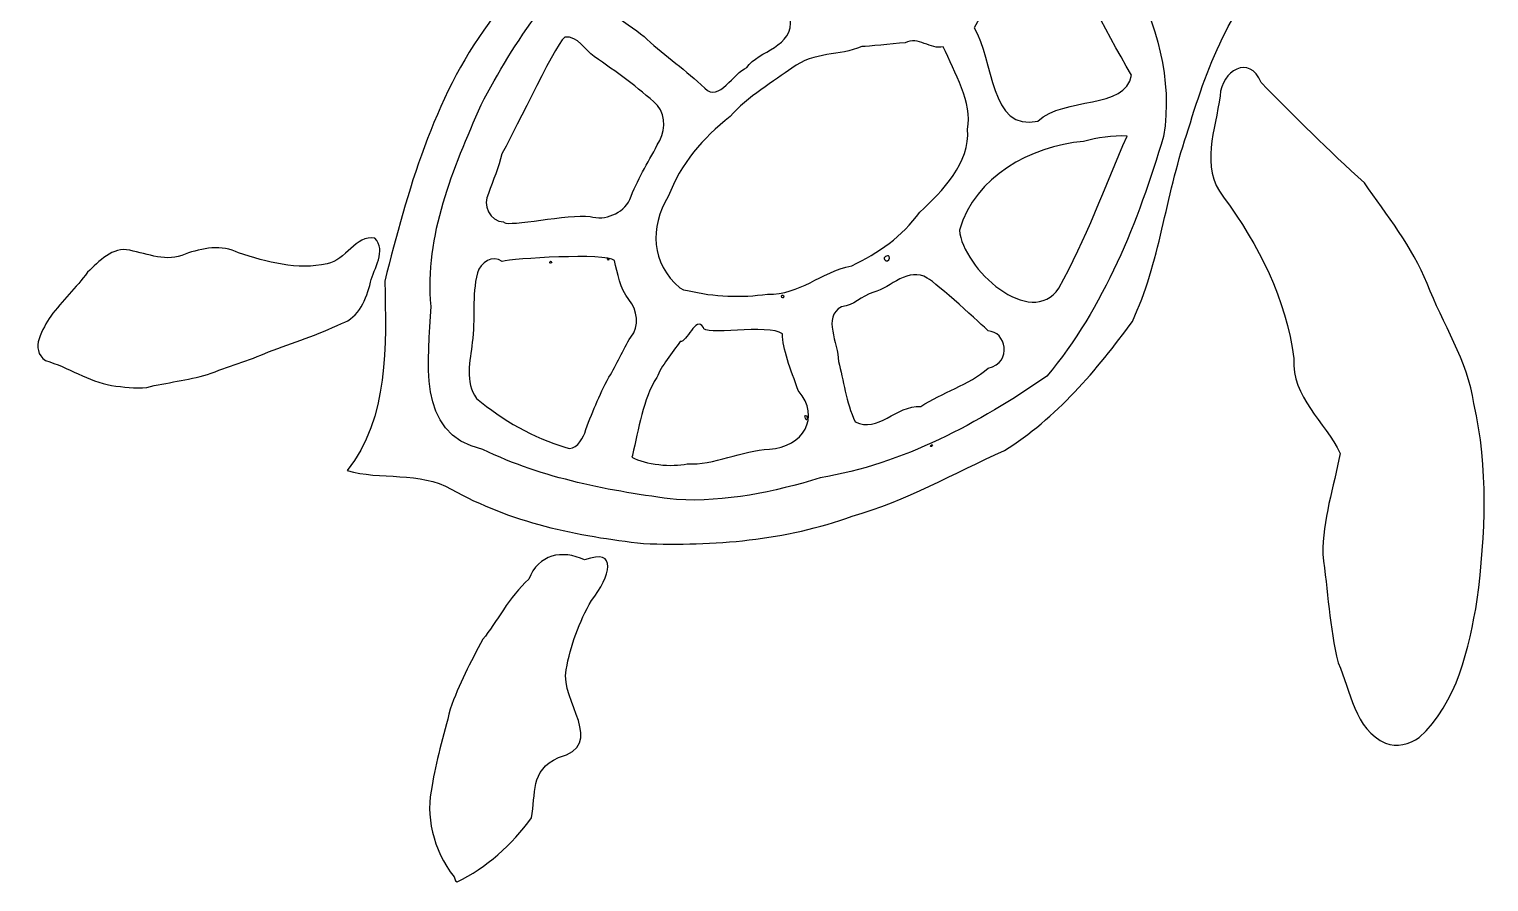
# Model space of a CAD drawing. Header units: centimetres. Extents: x -3.6 to 7.9, y -5.7 to 6.6.
# Drawn here: x -3.59 to 7.47, y -5.69 to 0.77 of the extents above; entities that cross this region are included whole.
import ezdxf

# ---------------------------------------------------------------- set-up
doc = ezdxf.new("R2010")
doc.units = ezdxf.units.CM
doc.header["$MEASUREMENT"] = 0
doc.layers.add('Layer 1', color=7, linetype='Continuous')

msp = doc.modelspace()

# ---------------------------------------------------------------- linework, layer by layer
at = {"layer": 'Layer 1'}
for points, knots in [([(-1.18297, -2.57541), (-0.8654, -2.17972), (-0.88855, -1.62103), (-0.89766, -1.14025), (-0.89766, -1.14025), (-0.72568, -0.45924), (-0.53274, 0.23948), (-0.10962, 0.81429), (-0.10962, 0.81429), (0.15115, 1.21817), (0.50587, 1.55107), (0.88922, 1.83798), (0.88922, 1.83798), (1.22622, 2.03589), (1.5878, 2.25285), (1.97665, 2.26365), (1.97665, 2.26365), (2.34181, 2.3249), (2.73158, 2.44974), (3.11551, 2.37509), (3.11551, 2.37509), (3.55422, 2.33172), (3.97982, 2.09327), (4.40999, 1.98097), (4.40999, 1.98097), (4.8096, 1.94843), (5.17984, 2.17793), (5.49539, 2.29556), (5.49539, 2.29556), (6.01082, 2.33255), (6.23652, 1.7058), (5.91392, 1.33114), (5.91392, 1.33114), (5.50273, 0.9717), (5.32946, 0.4672), (5.17608, -0.03461), (5.17608, -0.03461), (5.01693, -0.49935), (4.97417, -1.00175), (4.76568, -1.44551), (4.76568, -1.44551), (4.50236, -1.8107), (4.18432, -2.1819), (3.79586, -2.42366), (3.79586, -2.42366), (3.41369, -2.59641), (3.04938, -2.80506), (2.64302, -2.92163), (2.64302, -2.92163), (2.14075, -3.10309), (1.59225, -3.14944), (1.06219, -3.12728), (1.06219, -3.12728), (0.56809, -3.07358), (0.04786, -2.96796), (-0.39424, -2.71535), (-0.39424, -2.71535), (-0.62884, -2.58046), (-0.93525, -2.64788), (-1.18297, -2.57541)], [0, 0, 0, 0, 0.0625, 0.0625, 0.0625, 0.0625, 0.125, 0.125, 0.125, 0.125, 0.1875, 0.1875, 0.1875, 0.1875, 0.25, 0.25, 0.25, 0.25, 0.3125, 0.3125, 0.3125, 0.3125, 0.375, 0.375, 0.375, 0.375, 0.4375, 0.4375, 0.4375, 0.4375, 0.5, 0.5, 0.5, 0.5, 0.5625, 0.5625, 0.5625, 0.5625, 0.625, 0.625, 0.625, 0.625, 0.6875, 0.6875, 0.6875, 0.6875, 0.75, 0.75, 0.75, 0.75, 0.8125, 0.8125, 0.8125, 0.8125, 0.875, 0.875, 0.875, 0.875, 1, 1, 1, 1]), ([(3.72046, 2.01609), (3.09994, 2.20619), (2.4095, 2.20857), (1.80388, 1.96539), (1.80388, 1.96539), (1.43915, 1.9259), (1.10157, 1.75776), (0.82757, 1.50991), (0.82757, 1.50991), (0.41247, 1.14716), (0.08368, 0.68172), (-0.16794, 0.19381), (-0.16794, 0.19381), (-0.3806, -0.28824), (-0.59693, -0.79252), (-0.54683, -1.33171), (-0.54683, -1.33171), (-0.56235, -1.72548), (-0.67504, -2.299), (-0.15408, -2.41622), (-0.15408, -2.41622), (0.30085, -2.63657), (0.81275, -2.73252), (1.3119, -2.79522), (1.3119, -2.79522), (1.68451, -2.81495), (2.04828, -2.73863), (2.40076, -2.63062), (2.40076, -2.63062), (3.028, -2.52563), (3.60279, -2.21667), (4.11758, -1.86075), (4.11758, -1.86075), (4.55321, -1.34016), (4.80913, -0.6905), (5.00159, -0.04567), (5.00159, -0.04567), (5.07507, 0.39129), (4.94438, 0.80732), (4.7553, 1.19298), (4.7553, 1.19298), (4.53713, 1.60309), (4.15046, 1.86427), (3.72046, 2.01609)], [0, 0, 0, 0, 0.08333333, 0.08333333, 0.08333333, 0.08333333, 0.16666667, 0.16666667, 0.16666667, 0.16666667, 0.25, 0.25, 0.25, 0.25, 0.33333333, 0.33333333, 0.33333333, 0.33333333, 0.41666667, 0.41666667, 0.41666667, 0.41666667, 0.5, 0.5, 0.5, 0.5, 0.58333333, 0.58333333, 0.58333333, 0.58333333, 0.66666667, 0.66666667, 0.66666667, 0.66666667, 0.75, 0.75, 0.75, 0.75, 0.83333333, 0.83333333, 0.83333333, 0.83333333, 1, 1, 1, 1]), ([(1.52691, 0.3209), (1.38197, 0.45576), (1.22973, 0.564), (1.08762, 0.69113), (1.08762, 0.69113), (0.988, 0.79607), (0.64664, 0.95067), (0.78022, 1.07745), (0.78022, 1.07745), (0.91665, 1.2114), (1.13178, 1.33289), (1.29403, 1.47556), (1.29403, 1.47556), (1.40494, 1.51741), (1.59206, 1.64706), (1.75682, 1.68873), (1.75682, 1.68873), (1.91197, 1.74361), (1.93007, 1.7502), (2.04612, 1.74698), (2.04612, 1.74698), (2.07359, 1.59404), (2.10597, 1.48137), (2.13958, 1.32405), (2.13958, 1.32405), (2.13845, 1.17375), (2.20709, 1.00884), (2.17392, 0.85388), (2.17392, 0.85388), (2.20529, 0.62581), (1.9308, 0.60961), (1.84564, 0.47716), (1.84564, 0.47716), (1.74536, 0.44043), (1.63121, 0.21047), (1.52691, 0.3209)], [0, 0, 0, 0, 0.1, 0.1, 0.1, 0.1, 0.2, 0.2, 0.2, 0.2, 0.3, 0.3, 0.3, 0.3, 0.4, 0.4, 0.4, 0.4, 0.5, 0.5, 0.5, 0.5, 0.6, 0.6, 0.6, 0.6, 0.7, 0.7, 0.7, 0.7, 0.8, 0.8, 0.8, 0.8, 1, 1, 1, 1]), ([(4.07134, 1.49479), (4.37474, 1.18942), (4.54498, 0.78486), (4.75836, 0.41854), (4.75836, 0.41854), (4.71695, 0.15817), (4.24794, 0.25886), (4.0492, 0.07137), (4.0492, 0.07137), (3.68602, -0.01308), (3.71222, 0.53941), (3.56805, 0.77701), (3.56805, 0.77701), (3.70238, 1.02006), (3.81814, 1.34245), (4.07134, 1.49479)], [0, 0, 0, 0, 0.2, 0.2, 0.2, 0.2, 0.4, 0.4, 0.4, 0.4, 0.6, 0.6, 0.6, 0.6, 1, 1, 1, 1]), ([(0.00146, -0.69148), (-0.10075, -0.69206), (-0.16323, -0.55934), (-0.11182, -0.47567), (-0.11182, -0.47567), (-0.0798, -0.37533), (-0.03098, -0.28008), (-0.01222, -0.17574), (-0.01222, -0.17574), (0.04175, -0.10115), (0.38049, 0.63393), (0.46546, 0.70786), (0.46546, 0.70786), (0.56729, 0.71689), (0.61608, 0.61043), (0.68877, 0.56026), (0.68877, 0.56026), (0.85472, 0.4458), (1.0208, 0.3288), (1.16825, 0.19095), (1.16825, 0.19095), (1.2371, 0.10518), (1.22709, -0.02197), (1.16656, -0.10933), (1.16656, -0.10933), (1.09463, -0.24597), (1.01075, -0.37733), (0.95855, -0.52339), (0.95855, -0.52339), (0.90407, -0.63048), (0.77201, -0.68292), (0.65752, -0.65174), (0.65752, -0.65174), (0.48906, -0.62987), (0.04586, -0.731), (0.00575, -0.69537), (0.00575, -0.69537), (0.00575, -0.69537), (0.00254, -0.69246), (0.00254, -0.69246), (0.00254, -0.69246), (0.00254, -0.69246), (0.00146, -0.69148), (0.00146, -0.69148)], [0, 0, 0, 0, 0.08333333, 0.08333333, 0.08333333, 0.08333333, 0.16666667, 0.16666667, 0.16666667, 0.16666667, 0.25, 0.25, 0.25, 0.25, 0.33333333, 0.33333333, 0.33333333, 0.33333333, 0.41666667, 0.41666667, 0.41666667, 0.41666667, 0.5, 0.5, 0.5, 0.5, 0.58333333, 0.58333333, 0.58333333, 0.58333333, 0.66666667, 0.66666667, 0.66666667, 0.66666667, 0.75, 0.75, 0.75, 0.75, 0.83333333, 0.83333333, 0.83333333, 0.83333333, 1, 1, 1, 1]), ([(1.3369, -1.19121), (1.11775, -1.0033), (1.10694, -0.7333), (1.24958, -0.50015), (1.24958, -0.50015), (1.3436, -0.25132), (1.51075, -0.05687), (1.718, 0.10654), (1.718, 0.10654), (1.84663, 0.25134), (2.05584, 0.38074), (2.18697, 0.47221), (2.18697, 0.47221), (2.35942, 0.60375), (2.54312, 0.5598), (2.71602, 0.63641), (2.71602, 0.63641), (2.76953, 0.63498), (2.93437, 0.65869), (3.04376, 0.66324), (3.04376, 0.66324), (3.14313, 0.72193), (3.23683, 0.60673), (3.33288, 0.63527), (3.33288, 0.63527), (3.41726, 0.43831), (3.55929, 0.20969), (3.51689, 0.01102), (3.51689, 0.01102), (3.53998, -0.24495), (3.32363, -0.45956), (3.15557, -0.61714), (3.15557, -0.61714), (3.02, -0.80585), (2.84301, -0.92523), (2.63991, -1.02428), (2.63991, -1.02428), (2.39658, -1.07277), (2.25232, -1.24565), (2.00153, -1.23885), (2.00153, -1.23885), (1.80207, -1.26609), (1.6013, -1.26243), (1.39521, -1.21023), (1.39521, -1.21023), (1.39521, -1.21023), (1.3653, -1.20518), (1.3653, -1.20518), (1.3653, -1.20518), (1.3653, -1.20518), (1.3369, -1.19121), (1.3369, -1.19121), (1.3369, -1.19121), (1.3369, -1.19121), (1.3369, -1.19121), (1.3369, -1.19121)], [0, 0, 0, 0, 0.06666667, 0.06666667, 0.06666667, 0.06666667, 0.13333333, 0.13333333, 0.13333333, 0.13333333, 0.2, 0.2, 0.2, 0.2, 0.26666667, 0.26666667, 0.26666667, 0.26666667, 0.33333333, 0.33333333, 0.33333333, 0.33333333, 0.4, 0.4, 0.4, 0.4, 0.46666667, 0.46666667, 0.46666667, 0.46666667, 0.53333333, 0.53333333, 0.53333333, 0.53333333, 0.6, 0.6, 0.6, 0.6, 0.66666667, 0.66666667, 0.66666667, 0.66666667, 0.73333333, 0.73333333, 0.73333333, 0.73333333, 0.8, 0.8, 0.8, 0.8, 0.86666667, 0.86666667, 0.86666667, 0.86666667, 1, 1, 1, 1]), ([(6.68389, -4.64047), (6.44785, -4.53466), (6.42079, -4.24264), (6.32546, -4.03168), (6.32546, -4.03168), (6.25715, -3.76272), (6.24642, -3.48273), (6.20769, -3.20936), (6.20769, -3.20936), (6.20728, -2.94853), (6.29125, -2.69867), (6.33981, -2.44493), (6.33981, -2.44493), (6.22553, -2.20312), (5.97139, -2.02018), (5.98964, -1.72613), (5.98964, -1.72613), (5.93031, -1.27774), (5.72393, -0.86355), (5.45595, -0.5043), (5.45595, -0.5043), (5.27396, -0.27181), (5.39676, 0.00803), (5.4304, 0.26317), (5.4304, 0.26317), (5.4405, 0.45012), (5.65458, 0.58227), (5.74079, 0.3627), (5.74079, 0.3627), (5.99782, 0.10574), (6.25212, -0.15351), (6.52337, -0.39549), (6.52337, -0.39549), (6.69224, -0.63922), (6.88752, -0.88051), (6.99951, -1.15931), (6.99951, -1.15931), (7.1149, -1.46341), (7.30704, -1.74027), (7.35323, -2.06813), (7.35323, -2.06813), (7.46617, -2.55383), (7.44024, -3.06077), (7.37917, -3.55208), (7.37917, -3.55208), (7.31379, -3.92348), (7.23003, -4.33187), (6.93899, -4.59695), (6.93899, -4.59695), (6.8662, -4.64657), (6.76893, -4.67676), (6.68389, -4.64047)], [0, 0, 0, 0, 0.07142857, 0.07142857, 0.07142857, 0.07142857, 0.14285714, 0.14285714, 0.14285714, 0.14285714, 0.21428571, 0.21428571, 0.21428571, 0.21428571, 0.28571429, 0.28571429, 0.28571429, 0.28571429, 0.35714286, 0.35714286, 0.35714286, 0.35714286, 0.42857143, 0.42857143, 0.42857143, 0.42857143, 0.5, 0.5, 0.5, 0.5, 0.57142857, 0.57142857, 0.57142857, 0.57142857, 0.64285714, 0.64285714, 0.64285714, 0.64285714, 0.71428571, 0.71428571, 0.71428571, 0.71428571, 0.78571429, 0.78571429, 0.78571429, 0.78571429, 0.85714286, 0.85714286, 0.85714286, 0.85714286, 1, 1, 1, 1]), ([(4.72547, -0.04187), (4.55887, -0.42685), (4.41359, -0.82475), (4.20906, -1.19292), (4.20906, -1.19292), (3.99751, -1.51035), (3.47922, -1.04622), (3.45501, -0.75333), (3.45501, -0.75333), (3.57751, -0.34441), (3.989, -0.12421), (4.39455, -0.08168), (4.39455, -0.08168), (4.50261, -0.0554), (4.61375, -0.03541), (4.72547, -0.04187)], [0, 0, 0, 0, 0.2, 0.2, 0.2, 0.2, 0.4, 0.4, 0.4, 0.4, 0.6, 0.6, 0.6, 0.6, 1, 1, 1, 1]), ([(-2.96746, -1.9308), (-3.14485, -1.89917), (-3.29628, -1.79079), (-3.46808, -1.74261), (-3.46808, -1.74261), (-3.59207, -1.65684), (-3.48863, -1.49921), (-3.42812, -1.4057), (-3.42812, -1.4057), (-3.34311, -1.2884), (-3.23499, -1.18996), (-3.14972, -1.07286), (-3.14972, -1.07286), (-3.06494, -0.99162), (-2.95887, -0.87646), (-2.82986, -0.90689), (-2.82986, -0.90689), (-2.69286, -0.93367), (-2.54751, -1.00042), (-2.41048, -0.93536), (-2.41048, -0.93536), (-2.28127, -0.89108), (-2.13313, -0.86002), (-2.00552, -0.9263), (-2.00552, -0.9263), (-1.7915, -0.99712), (-1.55988, -1.05885), (-1.33455, -1.00943), (-1.33455, -1.00943), (-1.19425, -0.98473), (-1.11877, -0.78785), (-0.97285, -0.8151), (-0.97285, -0.8151), (-0.88231, -0.91025), (-0.98207, -1.04314), (-1.00586, -1.14892), (-1.00586, -1.14892), (-1.03868, -1.27343), (-1.09012, -1.41794), (-1.22605, -1.46063), (-1.22605, -1.46063), (-1.40507, -1.54596), (-1.59338, -1.60889), (-1.77929, -1.67618), (-1.77929, -1.67618), (-1.9293, -1.74423), (-2.08853, -1.78738), (-2.24084, -1.84829), (-2.24084, -1.84829), (-2.39207, -1.89057), (-2.54917, -1.90876), (-2.70153, -1.94502), (-2.70153, -1.94502), (-2.79033, -1.95355), (-2.87956, -1.94335), (-2.96746, -1.9308)], [0, 0, 0, 0, 0.06666667, 0.06666667, 0.06666667, 0.06666667, 0.13333333, 0.13333333, 0.13333333, 0.13333333, 0.2, 0.2, 0.2, 0.2, 0.26666667, 0.26666667, 0.26666667, 0.26666667, 0.33333333, 0.33333333, 0.33333333, 0.33333333, 0.4, 0.4, 0.4, 0.4, 0.46666667, 0.46666667, 0.46666667, 0.46666667, 0.53333333, 0.53333333, 0.53333333, 0.53333333, 0.6, 0.6, 0.6, 0.6, 0.66666667, 0.66666667, 0.66666667, 0.66666667, 0.73333333, 0.73333333, 0.73333333, 0.73333333, 0.8, 0.8, 0.8, 0.8, 0.86666667, 0.86666667, 0.86666667, 0.86666667, 1, 1, 1, 1]), ([(0.47435, -2.40148), (0.22635, -2.32528), (-0.00475, -2.19625), (-0.20218, -2.02821), (-0.20218, -2.02821), (-0.29347, -1.90503), (-0.25134, -1.74424), (-0.23513, -1.60481), (-0.23513, -1.60481), (-0.21113, -1.4299), (-0.23945, -1.24963), (-0.19677, -1.07725), (-0.19677, -1.07725), (-0.17423, -1.00239), (-0.07999, -0.93413), (-0.00848, -0.99203), (-0.00848, -0.99203), (0.06642, -0.96908), (0.77982, -0.92521), (0.84198, -0.98309), (0.84198, -0.98309), (0.86643, -1.08395), (0.88319, -1.194), (0.95016, -1.28026), (0.95016, -1.28026), (1.0155, -1.35733), (1.03713, -1.48372), (0.9655, -1.56391), (0.9655, -1.56391), (0.90377, -1.66192), (0.8618, -1.77086), (0.79926, -1.86858), (0.79926, -1.86858), (0.72721, -2.00422), (0.66774, -2.14618), (0.61663, -2.29083), (0.61663, -2.29083), (0.59144, -2.34478), (0.54811, -2.42955), (0.47435, -2.40148)], [0, 0, 0, 0, 0.09090909, 0.09090909, 0.09090909, 0.09090909, 0.18181818, 0.18181818, 0.18181818, 0.18181818, 0.27272727, 0.27272727, 0.27272727, 0.27272727, 0.36363636, 0.36363636, 0.36363636, 0.36363636, 0.45454545, 0.45454545, 0.45454545, 0.45454545, 0.54545455, 0.54545455, 0.54545455, 0.54545455, 0.63636364, 0.63636364, 0.63636364, 0.63636364, 0.72727273, 0.72727273, 0.72727273, 0.72727273, 0.81818182, 0.81818182, 0.81818182, 0.81818182, 1, 1, 1, 1]), ([(0.79994, -0.97603), (0.80117, -0.9718), (0.79851, -0.96727), (0.79402, -0.96597), (0.79402, -0.96597), (0.78954, -0.96466), (0.78701, -0.96769), (0.7884, -0.97268), (0.7884, -0.97268), (0.78978, -0.97767), (0.79245, -0.9822), (0.79431, -0.98275), (0.79431, -0.98275), (0.79618, -0.98329), (0.79872, -0.98027), (0.79994, -0.97603)], [0, 0, 0, 0, 0.2, 0.2, 0.2, 0.2, 0.4, 0.4, 0.4, 0.4, 0.6, 0.6, 0.6, 0.6, 1, 1, 1, 1]), ([(2.88852, -0.9759), (2.88283, -0.96454), (2.8842, -0.96071), (2.89636, -0.95402), (2.89636, -0.95402), (2.91653, -0.94292), (2.92588, -0.94706), (2.92535, -0.96686), (2.92535, -0.96686), (2.92477, -0.98876), (2.89822, -0.99527), (2.88852, -0.9759)], [0, 0, 0, 0, 0.25, 0.25, 0.25, 0.25, 0.5, 0.5, 0.5, 0.5, 1, 1, 1, 1]), ([(2.6665, -2.2051), (2.59438, -2.05987), (2.5783, -1.88647), (2.53847, -1.75009), (2.53847, -1.75009), (2.54086, -1.60544), (2.41267, -1.41533), (2.56298, -1.33433), (2.56298, -1.33433), (2.66002, -1.32625), (2.70592, -1.25421), (2.80614, -1.22496), (2.80614, -1.22496), (2.93608, -1.18764), (3.07136, -1.02964), (3.2121, -1.11772), (3.2121, -1.11772), (3.28275, -1.15583), (3.63227, -1.47456), (3.67308, -1.51815), (3.67308, -1.51815), (3.8041, -1.51886), (3.86594, -1.75329), (3.67404, -1.79944), (3.67404, -1.79944), (3.52141, -1.93001), (3.33045, -1.98133), (3.16279, -2.09062), (3.16279, -2.09062), (2.97324, -2.07873), (2.83709, -2.29677), (2.6665, -2.20511), (2.6665, -2.20511), (2.6665, -2.20511), (2.6665, -2.2051), (2.6665, -2.2051)], [0, 0, 0, 0, 0.1, 0.1, 0.1, 0.1, 0.2, 0.2, 0.2, 0.2, 0.3, 0.3, 0.3, 0.3, 0.4, 0.4, 0.4, 0.4, 0.5, 0.5, 0.5, 0.5, 0.6, 0.6, 0.6, 0.6, 0.7, 0.7, 0.7, 0.7, 0.8, 0.8, 0.8, 0.8, 1, 1, 1, 1]), ([(2.10483, -1.25453), (2.10606, -1.2503), (2.11226, -1.24834), (2.11861, -1.25019), (2.11861, -1.25019), (2.12496, -1.25203), (2.12916, -1.257), (2.12793, -1.26124), (2.12793, -1.26124), (2.1267, -1.26547), (2.1205, -1.26743), (2.11414, -1.26558), (2.11414, -1.26558), (2.10779, -1.26374), (2.1036, -1.25877), (2.10483, -1.25453)], [0, 0, 0, 0, 0.2, 0.2, 0.2, 0.2, 0.4, 0.4, 0.4, 0.4, 0.6, 0.6, 0.6, 0.6, 1, 1, 1, 1]), ([(0.97898, -2.45878), (1.02461, -2.26284), (1.0588, -2.03036), (1.1626, -1.8707), (1.1626, -1.8707), (1.19653, -1.78343), (1.27855, -1.68241), (1.34059, -1.59656), (1.34059, -1.59656), (1.38772, -1.60958), (1.45907, -1.39654), (1.51572, -1.49118), (1.51572, -1.49118), (1.50639, -1.56238), (2.01268, -1.45928), (2.11462, -1.5404), (2.11462, -1.5404), (2.11193, -1.64924), (2.17847, -1.81036), (2.23474, -1.97006), (2.23474, -1.97006), (2.40854, -2.17379), (2.27114, -2.39481), (2.01656, -2.41428), (2.01656, -2.41428), (1.80654, -2.41899), (1.5939, -2.53985), (1.39218, -2.52394), (1.39218, -2.52394), (1.27972, -2.55111), (1.07471, -2.53056), (0.97438, -2.47471), (0.97438, -2.47471), (0.97438, -2.47471), (0.97846, -2.4606), (0.97846, -2.4606), (0.97846, -2.4606), (0.97846, -2.4606), (0.97898, -2.45878), (0.97898, -2.45878)], [0, 0, 0, 0, 0.09090909, 0.09090909, 0.09090909, 0.09090909, 0.18181818, 0.18181818, 0.18181818, 0.18181818, 0.27272727, 0.27272727, 0.27272727, 0.27272727, 0.36363636, 0.36363636, 0.36363636, 0.36363636, 0.45454545, 0.45454545, 0.45454545, 0.45454545, 0.54545455, 0.54545455, 0.54545455, 0.54545455, 0.63636364, 0.63636364, 0.63636364, 0.63636364, 0.72727273, 0.72727273, 0.72727273, 0.72727273, 0.81818182, 0.81818182, 0.81818182, 0.81818182, 1, 1, 1, 1]), ([(3.24925, -2.38801), (3.2531, -2.38454), (3.25257, -2.38063), (3.24809, -2.37933), (3.24809, -2.37933), (3.24361, -2.37803), (3.23893, -2.38043), (3.2377, -2.38466), (3.2377, -2.38466), (3.23647, -2.3889), (3.237, -2.3928), (3.23886, -2.39335), (3.23886, -2.39335), (3.24073, -2.39389), (3.24541, -2.39149), (3.24925, -2.38801)], [0, 0, 0, 0, 0.2, 0.2, 0.2, 0.2, 0.4, 0.4, 0.4, 0.4, 0.6, 0.6, 0.6, 0.6, 1, 1, 1, 1]), ([(-0.37304, -5.65341), (-0.53534, -5.44635), (-0.59158, -5.1835), (-0.53894, -4.96143), (-0.53894, -4.96143), (-0.51426, -4.79037), (-0.45151, -4.57903), (-0.40262, -4.38266), (-0.40262, -4.38266), (-0.33691, -4.19297), (-0.25068, -4.02957), (-0.15405, -3.85205), (-0.15405, -3.85205), (-0.05655, -3.72997), (0.04655, -3.52993), (0.19332, -3.39859), (0.19332, -3.39859), (0.26387, -3.20838), (0.44686, -3.17225), (0.61548, -3.2517), (0.61548, -3.2517), (0.87362, -3.15668), (0.80947, -3.3775), (0.66751, -3.55983), (0.66751, -3.55983), (0.57558, -3.72009), (0.50888, -3.90192), (0.47609, -4.08423), (0.47609, -4.08423), (0.42834, -4.32095), (0.7895, -4.65318), (0.41802, -4.74793), (0.41802, -4.74793), (0.19782, -4.84842), (0.2499, -5.02234), (0.21275, -5.206), (0.21275, -5.206), (0.06565, -5.41012), (-0.12922, -5.58393), (-0.34962, -5.68985), (-0.34962, -5.68985), (-0.34962, -5.68985), (-0.36152, -5.68375), (-0.36152, -5.68375), (-0.36152, -5.68375), (-0.36152, -5.68375), (-0.37304, -5.65341), (-0.37304, -5.65341), (-0.37304, -5.65341), (-0.37304, -5.65341), (-0.37304, -5.65341), (-0.37304, -5.65341)], [0, 0, 0, 0, 0.07142857, 0.07142857, 0.07142857, 0.07142857, 0.14285714, 0.14285714, 0.14285714, 0.14285714, 0.21428571, 0.21428571, 0.21428571, 0.21428571, 0.28571429, 0.28571429, 0.28571429, 0.28571429, 0.35714286, 0.35714286, 0.35714286, 0.35714286, 0.42857143, 0.42857143, 0.42857143, 0.42857143, 0.5, 0.5, 0.5, 0.5, 0.57142857, 0.57142857, 0.57142857, 0.57142857, 0.64285714, 0.64285714, 0.64285714, 0.64285714, 0.71428571, 0.71428571, 0.71428571, 0.71428571, 0.78571429, 0.78571429, 0.78571429, 0.78571429, 0.85714286, 0.85714286, 0.85714286, 0.85714286, 1, 1, 1, 1])]:
    msp.add_open_spline(points, degree=3, knots=knots, dxfattribs=at)
for points in [[(0.36707, -1.00067), (0.35541, -0.96734), (0.33938, -1.02258), (0.36707, -1.00067)], [(2.29954, -2.16181), (2.26104, -2.13508), (2.31359, -2.24265), (2.29954, -2.16181)]]:
    msp.add_open_spline(points, degree=3, dxfattribs=at)

doc.saveas('drawing.dxf')
